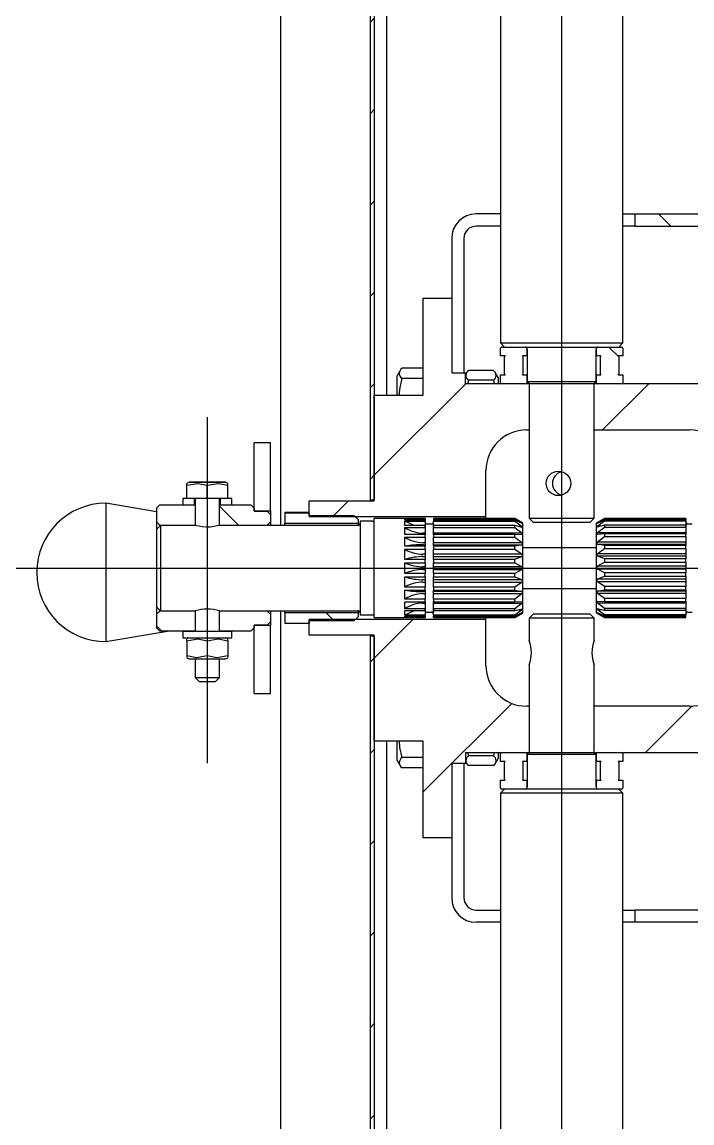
# Model space of a CAD drawing. Header units: millimetres. Extents: x 0 to 594, y 0 to 420.
# Drawn here: x 301.95 to 318.4, y 259.6 to 286.64 of the extents above; entities that cross this region are included whole.
import ezdxf

# ---------------------------------------------------------------- set-up
doc = ezdxf.new("R2010")
doc.units = ezdxf.units.MM
doc.layers.add('FORMAT', color=7, linetype='Continuous')

# ---------------------------------------------------------------- blocks, each defined once
blk = doc.blocks.new('SW_HATCH_0')
at = {"color": 0, "linetype": 'Continuous', "lineweight": 18}
for p, q in [((-6.7, 121.269), (-6.8, 121.169)), ((-6.7, 119.024), (-6.8, 118.924)), ((-6.7, 116.779), (-6.8, 116.679)), ((0.28, 116.463), (0.58, 116.163)), ((-6.7, 114.533), (-6.8, 114.433)), ((-0.94, 113.193), (-0.698, 112.951)), ((-6.7, 112.288), (-6.8, 112.188)), ((-4.45, 112.293), (-6.7, 110.043)), ((0.04, 112.293), (-1.097, 111.156)), ((-6.7, 110.043), (-6.8, 109.943)), ((-10.5, 109.283), (-10.035, 108.818)), ((-7.33, 109.413), (-7.715, 109.028)), ((-7.88, 106.663), (-7.685, 106.468)), ((-12.05, 106.343), (-11.92, 106.213)), ((-5.755, 106.498), (-6.7, 105.553)), ((-6.7, 105.553), (-6.8, 105.453)), ((-3.325, 104.438), (-5.5, 102.263)), ((1.098, 104.371), (-0.04, 103.233)), ((-6.7, 103.308), (-6.8, 103.208)), ((-6.7, 101.063), (-6.8, 100.963)), ((-0.3, 99.083), (-0.28, 99.063)), ((-6.7, 98.818), (-6.8, 98.718)), ((-6.7, 96.573), (-6.8, 96.473)), ((-6.7, 94.328), (-6.8, 94.228))]:
    blk.add_line(p, q, dxfattribs=at)

msp = doc.modelspace()

# ---------------------------------------------------------------- linework, layer by layer
at = {"layer": 'FORMAT'}
for p, q in [((315.199, 169.154), (315.199, 376.847)), ((308.299, 373.228), (308.299, 274.278)), ((310.499, 371.228), (310.499, 274.903)), ((310.599, 371.228), (310.599, 274.903)), ((310.899, 364.428), (310.899, 277.478)), ((313.699, 293.558), (313.699, 278.758)), ((316.699, 278.758), (316.699, 293.558)), ((313.699, 281.928), (313.099, 281.928)), ((316.699, 281.928), (316.999, 281.928)), ((316.999, 281.928), (316.999, 281.628)), ((316.999, 281.928), (326.299, 281.928)), ((313.699, 281.628), (313.099, 281.628)), ((316.999, 281.628), (316.699, 281.628)), ((316.999, 281.628), (326.299, 281.628)), ((312.499, 281.328), (312.499, 279.858)), ((312.799, 281.328), (312.799, 278.028)), ((311.799, 277.478), (311.799, 279.858)), ((311.799, 279.858), (312.499, 279.858)), ((312.499, 279.858), (312.499, 278.028)), ((313.699, 278.758), (313.799, 278.658)), ((313.699, 278.758), (315.052, 278.758)), ((313.699, 278.438), (313.699, 278.628)), ((313.729, 278.658), (313.799, 278.658)), ((313.799, 278.658), (316.592, 278.658)), ((314.349, 278.608), (314.349, 277.808)), ((314.349, 278.438), (314.349, 278.608)), ((315.052, 278.758), (316.699, 278.758)), ((316.049, 277.808), (316.049, 278.608)), ((316.049, 278.608), (316.049, 278.438)), ((316.592, 278.658), (316.599, 278.658)), ((316.599, 278.658), (316.699, 278.758)), ((316.599, 278.658), (316.669, 278.658)), ((316.699, 278.628), (316.699, 278.438)), ((313.814, 278.438), (313.699, 278.438)), ((313.796, 278.003), (313.796, 278.414)), ((314.349, 278.438), (314.233, 278.438)), ((314.251, 278.003), (314.251, 278.414)), ((316.164, 278.438), (316.049, 278.438)), ((316.146, 278.414), (316.146, 278.003)), ((316.699, 278.438), (316.583, 278.438)), ((316.601, 278.414), (316.601, 278.003)), ((311.226, 278.069), (311.159, 277.953)), ((311.799, 278.136), (311.284, 278.136)), ((312.499, 278.028), (312.839, 278.028)), ((312.839, 277.758), (312.839, 278.028)), ((312.862, 278.017), (312.839, 277.977)), ((313.521, 278.08), (312.916, 278.08)), ((311.159, 277.478), (311.159, 277.953)), ((311.799, 277.882), (311.284, 277.882)), ((314.399, 277.758), (312.839, 277.758)), ((312.896, 277.758), (312.916, 277.841)), ((313.521, 277.841), (312.916, 277.841)), ((313.521, 277.841), (313.54, 277.758)), ((313.639, 277.908), (313.576, 278.017)), ((313.639, 277.908), (313.639, 277.758)), ((313.699, 277.788), (313.699, 277.979)), ((313.699, 277.979), (313.814, 277.979)), ((314.319, 277.758), (313.729, 277.758)), ((314.233, 277.979), (314.349, 277.979)), ((314.32, 277.758), (314.319, 277.758)), ((314.349, 277.788), (314.349, 277.979)), ((314.349, 277.808), (314.399, 277.758)), ((314.349, 277.808), (316.049, 277.808)), ((314.399, 277.758), (314.399, 274.458)), ((315.999, 277.758), (314.399, 277.758)), ((315.999, 277.758), (316.049, 277.808)), ((315.999, 274.458), (315.999, 277.758)), ((319.839, 277.758), (315.999, 277.758)), ((316.049, 277.979), (316.049, 277.788)), ((316.049, 277.979), (316.164, 277.979)), ((316.669, 277.758), (316.079, 277.758)), ((316.583, 277.979), (316.699, 277.979)), ((316.699, 277.979), (316.699, 277.788)), ((310.599, 277.478), (311.799, 277.478)), ((310.599, 274.878), (310.599, 277.478)), ((306.499, 276.938), (306.499, 268.438)), ((314.339, 276.622), (314.399, 276.622)), ((315.999, 276.622), (318.339, 276.622)), ((308.049, 276.308), (307.649, 276.308)), ((307.649, 276.307), (307.649, 276.308)), ((308.049, 276.307), (307.649, 276.307)), ((307.649, 274.638), (307.649, 276.307)), ((308.049, 276.308), (308.049, 276.307)), ((308.049, 274.638), (308.049, 276.307)), ((313.339, 274.493), (313.339, 275.622)), ((306.049, 275.338), (305.999, 275.309)), ((306.999, 275.309), (306.949, 275.338)), ((305.999, 275.264), (305.999, 275.306)), ((305.999, 274.938), (305.999, 275.264)), ((306.499, 274.937), (306.499, 275.264)), ((306.999, 275.264), (306.999, 275.306)), ((306.999, 274.938), (306.999, 275.264)), ((305.249, 274.61), (304.009, 274.821)), ((304.009, 274.821), (304.009, 271.751)), ((305.249, 274.698), (305.329, 274.778)), ((305.329, 274.778), (306.199, 274.778)), ((305.999, 274.938), (305.899, 274.938)), ((305.899, 274.778), (306.179, 274.778)), ((306.499, 274.937), (305.999, 274.938)), ((306.199, 274.779), (306.179, 274.778)), ((306.199, 274.937), (306.199, 274.278)), ((306.999, 274.938), (306.499, 274.937)), ((306.799, 274.278), (306.799, 274.937)), ((306.819, 274.778), (306.799, 274.779)), ((306.799, 274.778), (307.569, 274.778)), ((306.819, 274.778), (307.099, 274.778)), ((307.099, 274.938), (306.999, 274.938)), ((307.569, 274.778), (307.649, 274.698)), ((308.999, 274.493), (308.999, 274.878)), ((308.999, 274.878), (310.599, 274.878)), ((310.499, 274.903), (310.599, 274.903)), ((310.499, 274.903), (310.499, 274.878)), ((305.249, 274.698), (305.249, 274.363)), ((307.649, 274.698), (307.649, 274.628)), ((307.649, 274.638), (308.049, 274.638)), ((307.649, 274.628), (307.969, 274.628)), ((307.969, 274.628), (308.049, 274.548)), ((308.049, 274.638), (308.049, 274.548)), ((308.049, 274.548), (308.049, 274.363)), ((308.399, 274.6), (308.999, 274.6)), ((308.399, 274.6), (308.399, 274.579)), ((308.999, 274.579), (308.399, 274.579)), ((308.399, 274.579), (308.399, 274.328)), ((308.999, 274.579), (308.999, 274.523)), ((308.999, 274.523), (310.099, 274.523)), ((310.099, 274.523), (310.199, 274.423)), ((305.249, 274.363), (305.329, 274.283)), ((305.249, 274.363), (305.249, 274.178)), ((305.349, 274.278), (305.249, 274.178)), ((305.329, 274.258), (305.329, 274.283)), ((305.329, 274.283), (306.199, 274.283)), ((306.199, 274.278), (305.349, 274.278)), ((305.349, 274.278), (305.349, 272.178)), ((306.799, 274.283), (307.969, 274.283)), ((310.199, 274.278), (306.799, 274.278)), ((307.969, 274.283), (308.049, 274.363)), ((307.969, 274.283), (307.969, 274.278)), ((308.049, 274.363), (308.049, 274.278)), ((308.399, 274.328), (310.199, 274.328)), ((308.399, 274.278), (308.399, 274.328)), ((308.999, 274.493), (313.339, 274.493)), ((310.199, 274.423), (310.199, 274.328)), ((310.199, 274.328), (310.199, 274.278)), ((310.549, 274.378), (310.249, 274.378)), ((310.249, 274.378), (310.249, 272.078)), ((311.849, 274.443), (310.599, 274.443)), ((310.599, 272.013), (310.599, 274.443)), ((311.349, 274.405), (311.349, 274.442)), ((311.349, 274.442), (311.849, 274.442)), ((311.448, 274.405), (311.349, 274.442)), ((311.849, 274.405), (311.349, 274.405)), ((311.349, 274.38), (311.849, 274.38)), ((311.349, 274.272), (311.349, 274.38)), ((311.849, 274.272), (311.349, 274.272)), ((311.849, 274.442), (311.849, 274.443)), ((311.849, 274.442), (311.849, 274.405)), ((311.849, 274.38), (311.849, 274.405)), ((311.849, 274.38), (311.849, 274.275)), ((311.853, 274.331), (311.849, 274.331)), ((311.853, 274.25), (311.849, 274.275)), ((311.849, 274.225), (311.849, 274.272)), ((311.853, 274.25), (311.849, 274.25)), ((311.853, 274.322), (311.853, 274.331)), ((311.853, 274.225), (311.853, 274.25)), ((311.999, 274.308), (311.899, 274.308)), ((312.045, 274.331), (312.045, 274.322)), ((312.049, 274.331), (312.045, 274.331)), ((312.049, 274.275), (312.045, 274.25)), ((312.045, 274.25), (312.045, 274.225)), ((312.049, 274.25), (312.045, 274.25)), ((312.045, 274.225), (312.049, 274.234)), ((314.049, 274.443), (312.049, 274.443)), ((312.049, 274.443), (312.049, 274.442)), ((312.049, 274.442), (314.049, 274.442)), ((312.049, 274.442), (312.049, 274.405)), ((314.049, 274.405), (312.049, 274.405)), ((312.049, 274.405), (312.049, 274.38)), ((312.049, 274.38), (314.049, 274.38)), ((312.049, 274.275), (312.049, 274.38)), ((314.049, 274.272), (312.049, 274.272)), ((312.049, 274.272), (312.049, 274.225)), ((313.339, 274.443), (313.339, 274.493)), ((314.249, 274.328), (314.049, 274.443)), ((314.049, 274.442), (314.049, 274.443)), ((314.049, 274.442), (314.23, 274.331)), ((314.049, 274.38), (314.049, 274.405)), ((314.23, 274.322), (314.049, 274.405)), ((314.049, 274.38), (314.23, 274.25)), ((314.049, 274.225), (314.049, 274.272)), ((314.23, 274.225), (314.049, 274.272)), ((314.23, 274.25), (314.134, 274.25)), ((314.23, 274.331), (314.211, 274.331)), ((314.23, 274.331), (314.23, 274.322)), ((314.23, 274.25), (314.23, 274.225)), ((314.249, 273.226), (314.249, 274.328)), ((314.399, 274.458), (314.499, 274.358)), ((314.399, 274.458), (315.999, 274.458)), ((314.499, 274.358), (315.13, 274.358)), ((315.13, 274.358), (315.899, 274.358)), ((315.899, 274.358), (315.999, 274.458)), ((316.249, 274.443), (316.049, 274.328)), ((316.049, 274.328), (316.049, 272.129)), ((316.068, 274.333), (316.249, 274.443)), ((316.249, 274.409), (316.068, 274.325)), ((316.068, 274.255), (316.249, 274.386)), ((316.068, 274.325), (316.068, 274.333)), ((316.084, 274.333), (316.068, 274.333)), ((316.249, 274.28), (316.068, 274.231)), ((316.068, 274.231), (316.068, 274.255)), ((316.157, 274.255), (316.068, 274.255)), ((316.068, 274.095), (316.249, 274.234)), ((318.249, 274.443), (316.249, 274.443)), ((316.249, 274.443), (316.249, 274.443)), ((316.249, 274.443), (318.249, 274.443)), ((316.249, 274.409), (316.249, 274.386)), ((318.249, 274.409), (316.249, 274.409)), ((316.249, 274.386), (318.249, 274.386)), ((316.249, 274.28), (316.249, 274.234)), ((318.249, 274.28), (316.249, 274.28)), ((316.249, 274.234), (318.249, 274.234)), ((318.249, 274.443), (318.249, 274.409)), ((318.249, 274.443), (318.249, 274.443)), ((318.249, 274.386), (318.249, 274.409)), ((318.249, 274.386), (318.249, 274.281)), ((318.253, 274.333), (318.249, 274.333)), ((318.253, 274.255), (318.249, 274.281)), ((318.249, 274.234), (318.249, 274.28)), ((318.253, 274.255), (318.249, 274.255)), ((318.249, 274.241), (318.253, 274.231)), ((318.249, 274.234), (318.249, 274.122)), ((318.253, 274.325), (318.253, 274.333)), ((318.253, 274.231), (318.253, 274.255)), ((318.399, 274.308), (318.299, 274.308)), ((305.249, 274.178), (305.249, 272.278)), ((311.349, 274.225), (311.849, 274.225)), ((311.349, 274.054), (311.349, 274.225)), ((311.849, 274.054), (311.349, 274.054)), ((311.349, 273.989), (311.849, 273.989)), ((311.349, 273.77), (311.349, 273.989)), ((311.853, 274.085), (311.794, 274.085)), ((311.849, 274.225), (311.849, 274.112)), ((311.853, 274.085), (311.849, 274.112)), ((311.849, 273.989), (311.849, 274.054)), ((311.849, 273.989), (311.849, 273.878)), ((311.853, 274.046), (311.853, 274.085)), ((312.049, 274.112), (312.045, 274.085)), ((312.045, 274.085), (312.045, 274.046)), ((314.23, 274.085), (312.045, 274.085)), ((312.049, 274.225), (314.049, 274.225)), ((312.049, 274.112), (312.049, 274.225)), ((314.049, 274.054), (312.049, 274.054)), ((312.049, 274.054), (312.049, 273.989)), ((312.049, 273.989), (314.049, 273.989)), ((312.049, 273.878), (312.049, 273.989)), ((314.049, 274.225), (314.23, 274.085)), ((314.049, 273.989), (314.049, 274.054)), ((314.23, 274.046), (314.049, 274.054)), ((314.049, 273.989), (314.23, 273.852)), ((314.23, 274.085), (314.23, 274.046)), ((316.068, 274.056), (316.068, 274.095)), ((318.253, 274.095), (316.068, 274.095)), ((316.249, 274.066), (316.068, 274.056)), ((316.068, 273.864), (316.249, 274.002)), ((316.249, 274.066), (316.249, 274.002)), ((318.249, 274.066), (316.249, 274.066)), ((316.249, 274.002), (318.249, 274.002)), ((318.253, 274.095), (318.249, 274.122)), ((318.249, 274.002), (318.249, 274.066)), ((318.249, 274.002), (318.249, 273.891)), ((318.253, 274.056), (318.253, 274.095)), ((311.849, 273.77), (311.349, 273.77)), ((311.349, 273.691), (311.849, 273.691)), ((311.349, 273.441), (311.349, 273.691)), ((311.853, 273.852), (311.794, 273.852)), ((311.794, 273.801), (311.853, 273.801)), ((311.853, 273.852), (311.849, 273.878)), ((311.849, 273.795), (311.853, 273.801)), ((311.849, 273.795), (311.849, 273.77)), ((311.849, 273.691), (311.849, 273.77)), ((311.849, 273.691), (311.849, 273.591)), ((311.853, 273.801), (311.853, 273.852)), ((312.049, 273.878), (312.045, 273.852)), ((312.045, 273.852), (312.045, 273.801)), ((314.23, 273.852), (312.045, 273.852)), ((312.045, 273.801), (312.049, 273.795)), ((312.045, 273.801), (314.23, 273.801)), ((312.049, 273.77), (312.049, 273.795)), ((314.049, 273.77), (312.049, 273.77)), ((312.049, 273.77), (312.049, 273.691)), ((312.049, 273.691), (314.049, 273.691)), ((312.049, 273.591), (312.049, 273.691)), ((314.23, 273.801), (314.049, 273.77)), ((314.049, 273.691), (314.049, 273.77)), ((314.049, 273.691), (314.23, 273.568)), ((314.23, 273.852), (314.23, 273.801)), ((316.049, 273.728), (314.249, 273.728)), ((316.068, 273.814), (316.068, 273.864)), ((318.253, 273.864), (316.068, 273.864)), ((316.249, 273.785), (316.068, 273.814)), ((316.068, 273.814), (318.253, 273.814)), ((316.068, 273.582), (316.249, 273.706)), ((316.249, 273.785), (316.249, 273.706)), ((318.249, 273.785), (316.249, 273.785)), ((316.249, 273.706), (318.249, 273.706)), ((318.253, 273.864), (318.249, 273.891)), ((318.249, 273.808), (318.253, 273.814)), ((318.249, 273.808), (318.249, 273.785)), ((318.249, 273.706), (318.249, 273.785)), ((318.249, 273.706), (318.249, 273.606)), ((318.253, 273.814), (318.253, 273.864)), ((311.849, 273.441), (311.349, 273.441)), ((311.853, 273.568), (311.794, 273.568)), ((311.794, 273.51), (311.853, 273.51)), ((311.853, 273.568), (311.849, 273.591)), ((311.849, 273.497), (311.853, 273.51)), ((311.849, 273.497), (311.849, 273.441)), ((311.849, 273.356), (311.849, 273.441)), ((311.853, 273.51), (311.853, 273.568)), ((312.049, 273.591), (312.045, 273.568)), ((312.045, 273.568), (312.045, 273.51)), ((314.23, 273.568), (312.045, 273.568)), ((312.045, 273.51), (312.049, 273.497)), ((312.045, 273.51), (314.23, 273.51)), ((312.049, 273.441), (312.049, 273.497)), ((314.049, 273.441), (312.049, 273.441)), ((312.049, 273.441), (312.049, 273.356)), ((314.23, 273.51), (314.049, 273.441)), ((314.049, 273.356), (314.049, 273.441)), ((314.23, 273.568), (314.23, 273.51)), ((316.068, 273.525), (316.068, 273.582)), ((318.253, 273.582), (316.068, 273.582)), ((316.249, 273.458), (316.068, 273.525)), ((316.068, 273.525), (318.253, 273.525)), ((316.249, 273.458), (316.249, 273.372)), ((318.249, 273.458), (316.249, 273.458)), ((318.253, 273.582), (318.249, 273.606)), ((318.249, 273.512), (318.253, 273.525)), ((318.249, 273.512), (318.249, 273.458)), ((318.249, 273.372), (318.249, 273.458)), ((318.253, 273.525), (318.253, 273.582)), ((301.055, 273.228), (335.242, 273.228)), ((311.349, 273.356), (311.849, 273.356)), ((311.349, 273.096), (311.349, 273.356)), ((311.853, 273.256), (311.794, 273.256)), ((311.794, 273.196), (311.853, 273.196)), ((311.849, 273.356), (311.849, 273.275)), ((311.853, 273.256), (311.849, 273.275)), ((311.849, 273.177), (311.853, 273.196)), ((311.849, 273.177), (311.849, 273.096)), ((311.853, 273.196), (311.853, 273.256)), ((312.049, 273.275), (312.045, 273.256)), ((314.23, 273.256), (312.045, 273.256)), ((312.045, 273.256), (312.045, 273.196)), ((312.045, 273.196), (312.049, 273.177)), ((312.045, 273.196), (314.23, 273.196)), ((312.049, 273.356), (314.049, 273.356)), ((312.049, 273.275), (312.049, 273.356)), ((312.049, 273.096), (312.049, 273.177)), ((314.049, 273.356), (314.23, 273.256)), ((314.23, 273.196), (314.049, 273.096)), ((314.23, 273.256), (314.23, 273.196)), ((314.249, 272.129), (314.249, 273.226)), ((316.068, 273.271), (316.249, 273.372)), ((316.068, 273.211), (316.068, 273.271)), ((318.253, 273.271), (316.068, 273.271)), ((316.249, 273.112), (316.068, 273.211)), ((316.068, 273.211), (318.253, 273.211)), ((316.249, 273.372), (318.249, 273.372)), ((318.249, 273.372), (318.249, 273.291)), ((318.253, 273.271), (318.249, 273.291)), ((318.249, 273.192), (318.253, 273.211)), ((318.249, 273.192), (318.249, 273.112)), ((318.253, 273.211), (318.253, 273.271)), ((311.849, 273.096), (311.349, 273.096)), ((311.349, 273.01), (311.849, 273.01)), ((311.349, 272.761), (311.349, 273.01)), ((311.853, 272.942), (311.794, 272.942)), ((311.794, 272.885), (311.853, 272.885)), ((311.849, 273.01), (311.849, 273.096)), ((311.849, 273.01), (311.849, 272.955)), ((311.853, 272.942), (311.849, 272.955)), ((311.849, 272.861), (311.853, 272.885)), ((311.853, 272.885), (311.853, 272.942)), ((312.049, 272.955), (312.045, 272.942)), ((314.23, 272.942), (312.045, 272.942)), ((312.045, 272.942), (312.045, 272.885)), ((312.045, 272.885), (312.049, 272.861)), ((312.045, 272.885), (314.23, 272.885)), ((314.049, 273.096), (312.049, 273.096)), ((312.049, 273.096), (312.049, 273.01)), ((312.049, 273.01), (314.049, 273.01)), ((312.049, 272.955), (312.049, 273.01)), ((314.049, 273.01), (314.049, 273.096)), ((314.049, 273.01), (314.23, 272.942)), ((314.23, 272.885), (314.049, 272.761)), ((314.23, 272.942), (314.23, 272.885)), ((316.068, 272.957), (316.249, 273.027)), ((316.068, 272.899), (316.068, 272.957)), ((318.253, 272.957), (316.068, 272.957)), ((316.249, 272.776), (316.068, 272.899)), ((316.068, 272.899), (318.253, 272.899)), ((316.249, 273.112), (316.249, 273.027)), ((318.249, 273.112), (316.249, 273.112)), ((316.249, 273.027), (318.249, 273.027)), ((318.249, 273.027), (318.249, 273.112)), ((318.249, 273.027), (318.249, 272.97)), ((318.253, 272.957), (318.249, 272.97)), ((318.249, 272.875), (318.253, 272.899)), ((318.253, 272.899), (318.253, 272.957)), ((311.849, 272.761), (311.349, 272.761)), ((311.349, 272.682), (311.849, 272.682)), ((311.349, 272.464), (311.349, 272.682)), ((311.853, 272.651), (311.794, 272.651)), ((311.849, 272.861), (311.849, 272.761)), ((311.849, 272.682), (311.849, 272.761)), ((311.849, 272.682), (311.849, 272.657)), ((311.853, 272.651), (311.849, 272.657)), ((311.853, 272.601), (311.853, 272.651)), ((312.049, 272.657), (312.045, 272.651)), ((312.045, 272.651), (312.045, 272.601)), ((314.23, 272.651), (312.045, 272.651)), ((312.049, 272.761), (312.049, 272.861)), ((314.049, 272.761), (312.049, 272.761)), ((312.049, 272.761), (312.049, 272.682)), ((312.049, 272.682), (314.049, 272.682)), ((312.049, 272.657), (312.049, 272.682)), ((314.049, 272.682), (314.049, 272.761)), ((314.049, 272.682), (314.23, 272.651)), ((314.23, 272.651), (314.23, 272.601)), ((314.249, 272.728), (316.049, 272.728)), ((316.068, 272.665), (316.249, 272.697)), ((316.068, 272.614), (316.068, 272.665)), ((318.253, 272.665), (316.068, 272.665)), ((316.249, 272.477), (316.068, 272.614)), ((316.068, 272.614), (318.253, 272.614)), ((316.249, 272.776), (316.249, 272.697)), ((318.249, 272.776), (316.249, 272.776)), ((316.249, 272.697), (318.249, 272.697)), ((318.249, 272.875), (318.249, 272.776)), ((318.249, 272.697), (318.249, 272.776)), ((318.249, 272.697), (318.249, 272.671)), ((318.253, 272.665), (318.249, 272.671)), ((318.249, 272.587), (318.253, 272.614)), ((318.253, 272.614), (318.253, 272.665)), ((311.849, 272.464), (311.349, 272.464)), ((311.349, 272.399), (311.849, 272.399)), ((311.349, 272.229), (311.349, 272.399)), ((311.794, 272.601), (311.853, 272.601)), ((311.794, 272.368), (311.853, 272.368)), ((311.849, 272.575), (311.853, 272.601)), ((311.849, 272.575), (311.849, 272.464)), ((311.849, 272.399), (311.849, 272.464)), ((311.849, 272.341), (311.853, 272.368)), ((311.849, 272.341), (311.849, 272.229)), ((311.853, 272.368), (311.853, 272.408)), ((312.045, 272.601), (312.049, 272.575)), ((312.045, 272.601), (314.23, 272.601)), ((312.045, 272.408), (312.045, 272.368)), ((312.045, 272.368), (312.049, 272.341)), ((312.045, 272.368), (314.23, 272.368)), ((312.049, 272.464), (312.049, 272.575)), ((314.049, 272.464), (312.049, 272.464)), ((312.049, 272.464), (312.049, 272.399)), ((312.049, 272.399), (314.049, 272.399)), ((312.049, 272.229), (312.049, 272.341)), ((314.23, 272.601), (314.049, 272.464)), ((314.049, 272.399), (314.049, 272.464)), ((314.049, 272.399), (314.23, 272.408)), ((314.23, 272.368), (314.049, 272.229)), ((314.23, 272.408), (314.23, 272.368)), ((316.068, 272.418), (316.249, 272.411)), ((316.068, 272.378), (316.068, 272.418)), ((316.249, 272.238), (316.068, 272.378)), ((316.068, 272.378), (318.253, 272.378)), ((316.249, 272.477), (316.249, 272.411)), ((318.249, 272.477), (316.249, 272.477)), ((316.249, 272.411), (318.249, 272.411)), ((318.249, 272.587), (318.249, 272.477)), ((318.249, 272.411), (318.249, 272.477)), ((318.249, 272.351), (318.253, 272.378)), ((318.249, 272.351), (318.249, 272.238)), ((318.253, 272.378), (318.253, 272.418)), ((305.249, 272.278), (305.349, 272.178)), ((305.249, 272.278), (305.249, 272.093)), ((305.329, 272.173), (305.249, 272.093)), ((305.249, 272.093), (305.249, 271.758)), ((305.329, 272.173), (305.329, 272.198)), ((306.199, 272.173), (305.329, 272.173)), ((305.349, 272.178), (306.199, 272.178)), ((306.199, 272.178), (306.199, 272.173)), ((306.799, 272.173), (306.799, 272.178)), ((306.799, 272.178), (310.199, 272.178)), ((307.969, 272.173), (306.799, 272.173)), ((307.969, 272.178), (307.969, 272.173)), ((308.049, 272.093), (307.969, 272.173)), ((308.049, 272.178), (308.049, 272.093)), ((308.049, 272.093), (308.049, 271.908)), ((308.299, 272.178), (308.299, 173.228)), ((308.399, 272.128), (308.399, 272.178)), ((310.199, 272.128), (308.399, 272.128)), ((308.399, 272.128), (308.399, 271.878)), ((310.199, 272.178), (310.199, 272.128)), ((310.199, 272.128), (310.199, 272.033)), ((310.249, 272.078), (310.549, 272.078)), ((311.849, 272.229), (311.349, 272.229)), ((311.349, 272.182), (311.849, 272.182)), ((311.349, 272.075), (311.349, 272.182)), ((311.849, 272.075), (311.349, 272.075)), ((311.849, 272.182), (311.849, 272.229)), ((311.849, 272.18), (311.853, 272.205)), ((311.849, 272.205), (311.853, 272.205)), ((311.849, 272.18), (311.849, 272.075)), ((311.849, 272.125), (311.853, 272.125)), ((311.849, 272.05), (311.849, 272.075)), ((311.853, 272.205), (311.853, 272.23)), ((311.853, 272.125), (311.853, 272.133)), ((311.899, 272.148), (311.999, 272.148)), ((312.049, 272.221), (312.045, 272.23)), ((312.045, 272.23), (312.045, 272.205)), ((312.045, 272.205), (312.049, 272.18)), ((312.045, 272.205), (312.049, 272.205)), ((312.045, 272.133), (312.045, 272.125)), ((312.045, 272.125), (312.049, 272.125)), ((314.049, 272.229), (312.049, 272.229)), ((312.049, 272.229), (312.049, 272.182)), ((312.049, 272.182), (314.049, 272.182)), ((312.049, 272.075), (312.049, 272.18)), ((314.049, 272.075), (312.049, 272.075)), ((312.049, 272.075), (312.049, 272.05)), ((314.049, 272.182), (314.23, 272.23)), ((314.049, 272.182), (314.049, 272.229)), ((314.23, 272.205), (314.049, 272.075)), ((314.049, 272.05), (314.23, 272.133)), ((314.049, 272.013), (314.249, 272.129)), ((314.23, 272.125), (314.049, 272.014)), ((314.049, 272.05), (314.049, 272.075)), ((314.136, 272.205), (314.23, 272.205)), ((314.212, 272.125), (314.23, 272.125)), ((314.23, 272.23), (314.23, 272.205)), ((314.23, 272.133), (314.23, 272.125)), ((314.499, 272.098), (314.399, 271.998)), ((315.899, 272.098), (314.499, 272.098)), ((315.999, 271.998), (315.899, 272.098)), ((316.049, 272.129), (316.249, 272.013)), ((316.068, 272.237), (316.249, 272.191)), ((316.068, 272.211), (316.068, 272.237)), ((316.249, 272.08), (316.068, 272.211)), ((316.068, 272.211), (316.168, 272.211)), ((316.068, 272.136), (316.249, 272.055)), ((316.068, 272.127), (316.068, 272.136)), ((316.249, 272.015), (316.068, 272.127)), ((316.068, 272.127), (316.088, 272.127)), ((316.249, 272.238), (316.249, 272.191)), ((318.249, 272.238), (316.249, 272.238)), ((316.249, 272.191), (318.249, 272.191)), ((316.249, 272.08), (316.249, 272.055)), ((318.249, 272.08), (316.249, 272.08)), ((318.249, 272.191), (318.249, 272.238)), ((318.249, 272.186), (318.253, 272.211)), ((318.249, 272.211), (318.253, 272.211)), ((318.249, 272.186), (318.249, 272.08)), ((318.249, 272.127), (318.253, 272.127)), ((318.249, 272.055), (318.249, 272.08)), ((318.253, 272.211), (318.253, 272.237)), ((318.253, 272.127), (318.253, 272.136)), ((318.299, 272.148), (318.399, 272.148)), ((307.969, 271.828), (307.649, 271.828)), ((307.649, 271.828), (307.649, 271.758)), ((308.049, 271.818), (307.649, 271.818)), ((307.649, 270.149), (307.649, 271.818)), ((308.049, 271.908), (307.969, 271.828)), ((308.049, 271.908), (308.049, 271.818)), ((308.049, 270.149), (308.049, 271.818)), ((308.399, 271.878), (308.999, 271.878)), ((308.999, 271.578), (308.999, 271.963)), ((313.339, 271.963), (308.999, 271.963)), ((310.099, 271.933), (308.999, 271.933)), ((308.999, 271.933), (308.999, 271.878)), ((310.199, 272.033), (310.099, 271.933)), ((310.599, 272.013), (311.849, 272.013)), ((311.349, 272.05), (311.849, 272.05)), ((311.349, 272.014), (311.349, 272.05)), ((311.445, 272.05), (311.349, 272.014)), ((311.849, 272.014), (311.349, 272.014)), ((311.849, 272.05), (311.849, 272.014)), ((311.849, 272.013), (311.849, 272.014)), ((312.049, 272.05), (314.049, 272.05)), ((312.049, 272.014), (312.049, 272.05)), ((314.049, 272.014), (312.049, 272.014)), ((312.049, 272.014), (312.049, 272.013)), ((312.049, 272.013), (314.049, 272.013)), ((313.339, 271.963), (313.339, 272.013)), ((313.339, 270.835), (313.339, 271.963)), ((314.049, 272.013), (314.049, 272.014)), ((314.399, 271.998), (314.399, 271.448)), ((315.999, 271.998), (314.399, 271.998)), ((315.999, 271.448), (315.999, 271.998)), ((316.249, 272.055), (318.249, 272.055)), ((316.249, 272.015), (316.249, 272.013)), ((318.249, 272.015), (316.249, 272.015)), ((316.249, 272.013), (318.249, 272.013)), ((318.249, 272.015), (318.249, 272.055)), ((318.249, 272.013), (318.249, 272.015)), ((304.009, 271.751), (304.009, 271.421)), ((304.009, 271.421), (305.517, 271.678)), ((305.329, 271.678), (305.249, 271.758)), ((306.199, 271.678), (305.329, 271.678)), ((305.899, 271.678), (305.899, 271.518)), ((306.199, 271.678), (306.199, 271.678)), ((306.799, 271.678), (306.799, 271.678)), ((307.569, 271.678), (306.799, 271.678)), ((307.099, 271.518), (307.099, 271.678)), ((307.649, 271.758), (307.569, 271.678)), ((310.599, 271.578), (308.999, 271.578)), ((310.499, 271.578), (310.499, 271.553)), ((310.499, 271.553), (310.499, 175.228)), ((310.599, 271.553), (310.499, 271.553)), ((310.599, 268.978), (310.599, 271.578)), ((310.599, 271.553), (310.599, 175.228)), ((306.047, 271.517), (305.999, 271.489)), ((305.999, 271.444), (305.999, 271.485)), ((305.999, 271.444), (305.999, 271.071)), ((306.499, 271.444), (306.499, 271.071)), ((306.999, 271.489), (306.95, 271.517)), ((306.999, 271.444), (306.999, 271.485)), ((306.999, 271.444), (306.999, 271.071)), ((305.999, 271.071), (305.999, 271.031)), ((305.999, 271.027), (306.049, 270.998)), ((306.199, 270.998), (306.199, 270.538)), ((306.799, 270.538), (306.799, 270.998)), ((306.949, 270.998), (306.999, 271.027)), ((306.999, 271.071), (306.999, 271.031)), ((314.399, 270.848), (314.399, 268.698)), ((315.999, 268.698), (315.999, 270.848)), ((306.199, 270.538), (306.299, 270.438)), ((306.699, 270.438), (306.799, 270.538)), ((307.649, 270.149), (308.049, 270.149)), ((314.399, 269.835), (314.339, 269.835)), ((318.339, 269.835), (315.999, 269.835)), ((311.799, 268.978), (310.599, 268.978)), ((310.899, 268.978), (310.899, 182.028)), ((311.159, 268.503), (311.159, 268.978)), ((311.799, 266.598), (311.799, 268.978)), ((311.799, 268.574), (311.284, 268.574)), ((312.839, 268.698), (314.399, 268.698)), ((312.839, 268.698), (312.839, 268.428)), ((312.916, 268.615), (312.897, 268.698)), ((313.521, 268.615), (312.916, 268.615)), ((313.541, 268.698), (313.521, 268.615)), ((313.639, 268.698), (313.639, 268.548)), ((313.699, 268.478), (313.699, 268.668)), ((313.729, 268.698), (314.319, 268.698)), ((314.399, 268.698), (314.349, 268.648)), ((314.349, 268.478), (314.349, 268.668)), ((314.349, 268.648), (314.349, 267.848)), ((316.049, 268.648), (314.349, 268.648)), ((314.399, 268.698), (315.999, 268.698)), ((316.049, 268.648), (315.999, 268.698)), ((315.999, 268.698), (319.839, 268.698)), ((316.049, 268.668), (316.049, 268.478)), ((316.049, 267.848), (316.049, 268.648)), ((316.079, 268.698), (316.669, 268.698)), ((316.699, 268.668), (316.699, 268.478)), ((311.159, 268.503), (311.225, 268.388)), ((311.799, 268.32), (311.284, 268.32)), ((312.839, 268.428), (312.499, 268.428)), ((312.499, 268.428), (312.499, 266.598)), ((312.799, 268.428), (312.799, 265.128)), ((312.839, 268.479), (312.861, 268.44)), ((313.521, 268.376), (312.916, 268.376)), ((313.576, 268.439), (313.639, 268.548)), ((313.814, 268.478), (313.699, 268.478)), ((313.796, 268.043), (313.796, 268.454)), ((314.349, 268.478), (314.233, 268.478)), ((314.251, 268.043), (314.251, 268.454)), ((316.164, 268.478), (316.049, 268.478)), ((316.146, 268.454), (316.146, 268.043)), ((316.699, 268.478), (316.583, 268.478)), ((316.601, 268.454), (316.601, 268.043)), ((313.699, 267.828), (313.699, 268.019)), ((313.699, 268.019), (313.814, 268.019)), ((314.233, 268.019), (314.349, 268.019)), ((314.349, 267.848), (314.349, 268.019)), ((316.049, 268.019), (316.049, 267.848)), ((316.049, 268.019), (316.164, 268.019)), ((316.583, 268.019), (316.699, 268.019)), ((316.699, 268.019), (316.699, 267.828)), ((313.799, 267.798), (313.699, 267.698)), ((313.799, 267.798), (313.729, 267.798)), ((315.199, 267.798), (313.799, 267.798)), ((316.599, 267.798), (315.199, 267.798)), ((316.699, 267.698), (316.599, 267.798)), ((316.669, 267.798), (316.599, 267.798)), ((313.699, 267.698), (313.699, 252.898)), ((316.699, 267.698), (313.699, 267.698)), ((316.699, 252.898), (316.699, 267.698)), ((312.499, 266.598), (311.799, 266.598)), ((312.499, 266.598), (312.499, 265.128)), ((313.099, 264.828), (313.699, 264.828)), ((316.699, 264.828), (316.999, 264.828)), ((316.999, 264.828), (316.999, 264.528)), ((326.299, 264.828), (316.999, 264.828)), ((313.699, 264.528), (313.099, 264.528)), ((316.999, 264.528), (316.699, 264.528)), ((326.299, 264.528), (316.999, 264.528))]:
    msp.add_line(p, q, dxfattribs=at)
at = {"layer": 'FORMAT', "flags": 128}
for points in [[(311.212, 277.478), (311.231, 277.662), (311.284, 277.882)], [(306.049, 275.338), (306.067, 275.338), (306.12, 275.338), (306.204, 275.338), (306.312, 275.337), (306.435, 275.337), (306.563, 275.337), (306.686, 275.337), (306.793, 275.338), (306.877, 275.338), (306.93, 275.338), (306.949, 275.338), (306.93, 275.339), (306.877, 275.339), (306.793, 275.339), (306.686, 275.339), (306.563, 275.339), (306.435, 275.339), (306.312, 275.339), (306.204, 275.339), (306.12, 275.339), (306.067, 275.339), (306.049, 275.338)], [(305.999, 275.264), (306.266, 275.308), (306.499, 275.264)], [(306.499, 275.264), (306.766, 275.308), (306.999, 275.264)], [(306.799, 274.278), (306.783, 274.274), (306.736, 274.262), (306.663, 274.247), (306.569, 274.236), (306.47, 274.234), (306.376, 274.241), (306.295, 274.254), (306.234, 274.269), (306.202, 274.277), (306.199, 274.278), (306.199, 274.278)], [(311.621, 274.272), (311.562, 274.286), (311.349, 274.38)], [(306.797, 272.174), (306.799, 272.173), (306.799, 272.173)], [(311.617, 272.182), (311.562, 272.169), (311.349, 272.075)], [(306.2, 271.679), (306.199, 271.678), (306.199, 271.678)], [(305.999, 271.444), (306.266, 271.488), (306.499, 271.444)], [(306.499, 271.444), (306.766, 271.488), (306.999, 271.444)], [(306.499, 271.071), (306.231, 271.027), (305.999, 271.071)], [(306.999, 271.071), (306.731, 271.026), (306.499, 271.071)], [(311.284, 268.574), (311.226, 268.823), (311.215, 268.978)]]:
    msp.add_lwpolyline(points, dxfattribs=at)
at = {"layer": 'FORMAT'}
msp.add_circle((315.12, 275.308), 0.3, dxfattribs=at)
for centre, radius, start, end in [((313.099, 281.328), 0.6, 90, 180), ((313.099, 281.328), 0.3, 90, 180), ((313.729, 278.628), 0.03, 90, 180), ((314.299, 278.608), 0.05, 0, 90), ((316.099, 278.608), 0.05, 90, 180), ((316.669, 278.628), 0.03, 0, 90), ((313.822, 278.414), 0.0254, 107.288, 180), ((314.226, 278.414), 0.0254, 0, 72.712), ((316.172, 278.414), 0.0254, 107.288, 180), ((316.576, 278.414), 0.0254, 0, 72.712), ((311.36, 278.009), 0.148, 121.0951, 238.9049), ((312.988, 277.961), 0.14, 121.0951, 238.9049), ((313.449, 277.961), 0.14, 301.0951, 58.9049), ((313.729, 277.788), 0.03, 180, 270), ((313.822, 278.003), 0.0254, 180, 252.712), ((314.226, 278.003), 0.0254, 287.288, 0), ((314.319, 277.788), 0.03, 270, 0), ((316.079, 277.788), 0.03, 180, 270), ((316.172, 278.003), 0.0254, 180, 252.712), ((316.576, 278.003), 0.0254, 287.288, 0), ((316.669, 277.788), 0.03, 270, 0), ((314.339, 275.622), 1, 90, 180), ((318.339, 275.622), 1, 0, 90), ((315.267, 275.309), 0.295, 103.4833, 256.5167), ((304.009, 273.121), 1.7, 90, 270), ((306.005, 266.705), 8.234, 90.0424, 90.7382), ((306.993, 266.705), 8.234, 89.2618, 89.9576), ((310.199, 274.328), 0.05, 270, 0), ((310.549, 274.428), 0.05, 270, 0), ((311.899, 274.358), 0.05, 180, 270), ((311.999, 274.358), 0.05, 270, 0), ((318.299, 274.358), 0.05, 200.2421, 270), ((311.809, 274.913), 0.828, 236.2254, 268.9892), ((311.809, 274.691), 0.839, 236.7742, 269.0337), ((311.797, 270.586), 3.215, 90.0481, 98.0159), ((311.806, 274.477), 0.909, 239.7848, 269.2528), ((311.799, 271.995), 1.515, 90.193, 107.3059), ((311.803, 274.339), 1.083, 245.2017, 269.5531), ((311.803, 272.117), 1.079, 90.4544, 114.8904), ((311.799, 274.467), 1.525, 252.8164, 269.8121), ((311.806, 271.977), 0.908, 90.7551, 120.2727), ((311.797, 275.924), 3.272, 262.1269, 269.9541), ((311.809, 271.762), 0.839, 90.9725, 123.2473), ((311.809, 271.54), 0.828, 91.0141, 123.7601), ((306.499, 271.127), 1.094, 74.0856, 105.9221), ((310.199, 272.128), 0.05, 0, 90), ((310.549, 272.028), 0.05, 0, 90), ((311.899, 272.098), 0.05, 90, 180), ((311.999, 272.098), 0.05, 0, 90), ((318.299, 272.098), 0.05, 90, 180), ((306.499, 371.266), 99.59, 269.65481, 270.34519), ((306.499, 330.002), 58.325, 269.68564, 270.31436), ((306.499, 371.106), 99.59, 269.65481, 270.34519), ((313.629, 271.148), 0.826, 338.7093, 21.2907), ((316.769, 271.148), 0.826, 158.7093, 201.2907), ((306.499, 354.827), 83.83, 269.69244, 270.30756), ((314.339, 270.835), 1, 180, 270), ((318.339, 270.835), 1, 270, 0), ((306.499, 325.217), 54.679, 269.6856, 270.3144), ((306.499, 309.25), 38.812, 269.7046, 270.2951), ((311.36, 268.447), 0.148, 121.1038, 238.8962), ((312.988, 268.496), 0.14, 121.1038, 238.8962), ((313.449, 268.496), 0.14, 301.1038, 58.8962), ((313.729, 268.668), 0.03, 90, 180), ((314.319, 268.668), 0.03, 0, 90), ((316.079, 268.668), 0.03, 90, 180), ((316.669, 268.668), 0.03, 0, 90), ((313.822, 268.454), 0.0254, 107.288, 180), ((314.226, 268.454), 0.0254, 0, 72.712), ((316.172, 268.454), 0.0254, 107.288, 180), ((316.576, 268.454), 0.0254, 0, 72.712), ((313.822, 268.043), 0.0254, 180, 252.712), ((314.226, 268.043), 0.0254, 287.288, 0), ((316.172, 268.043), 0.0254, 180, 252.712), ((316.576, 268.043), 0.0254, 287.288, 0), ((313.729, 267.828), 0.03, 180, 270), ((314.299, 267.848), 0.05, 270, 0), ((316.099, 267.848), 0.05, 180, 270), ((316.669, 267.828), 0.03, 270, 0), ((313.099, 265.128), 0.6, 180, 270), ((313.099, 265.128), 0.3, 180, 270)]:
    msp.add_arc(centre, radius, start, end, dxfattribs=at)
for major_axis, start_param, end_param in [((0, 289.002), 1.564859, 1.565413), ((0, 154.135), 1.559664, 1.560702), ((0, 144.501), 1.560029, 1.563454), ((0, 144.501), 4.719731, 4.723157), ((0, 154.135), 4.722484, 4.723522), ((0, 289.002), 4.717773, 4.718326), ((0, 144.501), 1.578056, 1.581482), ((0, 144.501), 4.701703, 4.705129)]:
    msp.add_ellipse((306.499, 273.222), major_axis=major_axis, ratio=0.002076, start_param=start_param, end_param=end_param, dxfattribs=at)

# ---------------------------------------------------------------- block references
msp.add_blockref('SW_HATCH_0', (317.299, 165.465), dxfattribs=at)

doc.saveas('drawing.dxf')
